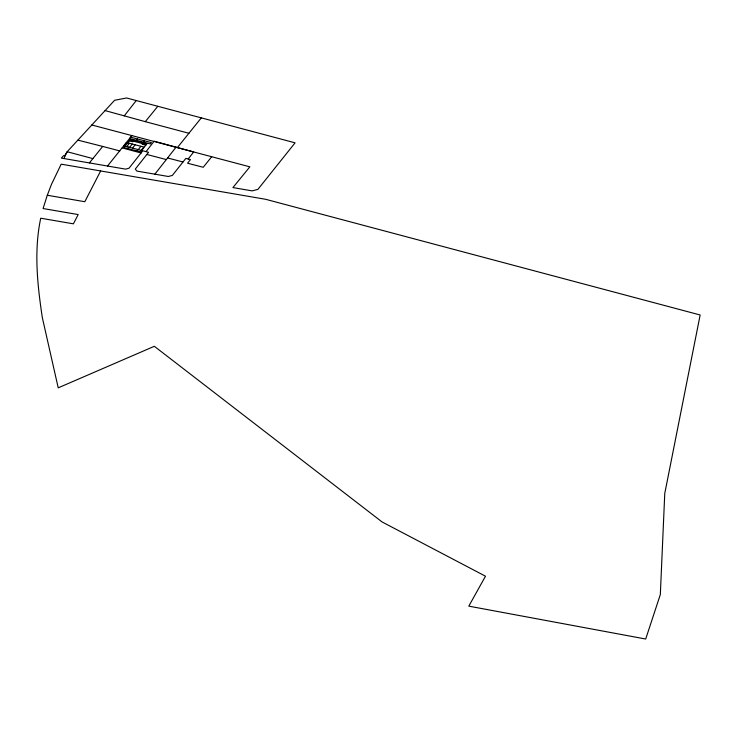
<?xml version="1.0" encoding="UTF-8"?>
<svg xmlns="http://www.w3.org/2000/svg" width="737" height="737" viewBox="0 0 737 737"><rect width="100%" height="100%" fill="white"/><g stroke="black" fill="none" stroke-linecap="round" stroke-linejoin="round"><path stroke-width="1.11" d="M47.297 195.259L51.424 184.462L61.189 164.167L265.633 199.294L700.15 314.985L664.765 493.44L660.334 594.547L645.695 639.025L468.796 606.146L485.49 576.205L382.07 521.943L154.346 346.298L58.223 387.837L42.331 317.629C37.394 284.851 33.773 250.948 40.728 218.216L73.414 223.827L78.186 214.568L43.087 208.543L47.297 195.259L84.81 201.717L100.665 170.947M92.89 158.593L67.168 151.739L64.598 155.811L63.594 155.627L61.318 158.096L63.907 158.538L67.168 151.739L114.604 100.278L126.598 97.975L295.076 142.831L257.904 189.381L252.146 190.883L232.92 187.576L249.852 166.838L91.821 124.986M146.064 151.638L154.125 141.191L193.674 151.96L188.156 158.989L185.853 158.381L172.357 175.424L168.322 176.484L136.861 171.076L135.286 169.077L148.57 152.301L142.831 150.781L129.012 168.22L125.557 169.132L63.907 158.538M126.773 146.599L129.362 143.273M127.648 148.524L128.735 147.133M133.369 141.2L132.89 141.808L129.196 140.841M129.648 147.354L132.245 144.028M136.52 140.334L137.561 138.998M132.522 148.119L135.129 144.774M143.439 142.13L144.48 140.804M136.87 150.928L137.957 149.528M142.591 143.595L142.112 144.203L145.815 145.171M138.289 149.611L140.896 146.276M141.172 150.348L143.77 147.022L126.488 142.527L123.89 145.852L141.661 150.495M124.258 115.866L136.253 100.545M154.862 174.172L175.986 147.262M107.519 166.037L132.034 135.442M177.35 147.63L201.312 117.865M211.712 156.732L203.228 167.281L187.585 163.227L190.459 159.597L188.156 158.989M89.389 162.923L102.701 146.433L119.79 150.919M105.087 110.587L145.29 121.66L157.819 106.285M77.873 140.122L102.701 146.433M129.675 140.233L146.285 144.553M167.585 157.967L183.006 161.993M146.847 154.484L166.322 159.56M145.29 121.66L188.912 133.268M122.222 147.907L141.08 153.001M130.642 137.202L129.611 138.538L150.357 143.936L151.389 142.6L130.642 137.202M130.283 139.45L123.954 147.566L140.564 151.886L146.903 143.77L130.283 139.45"/></g></svg>
